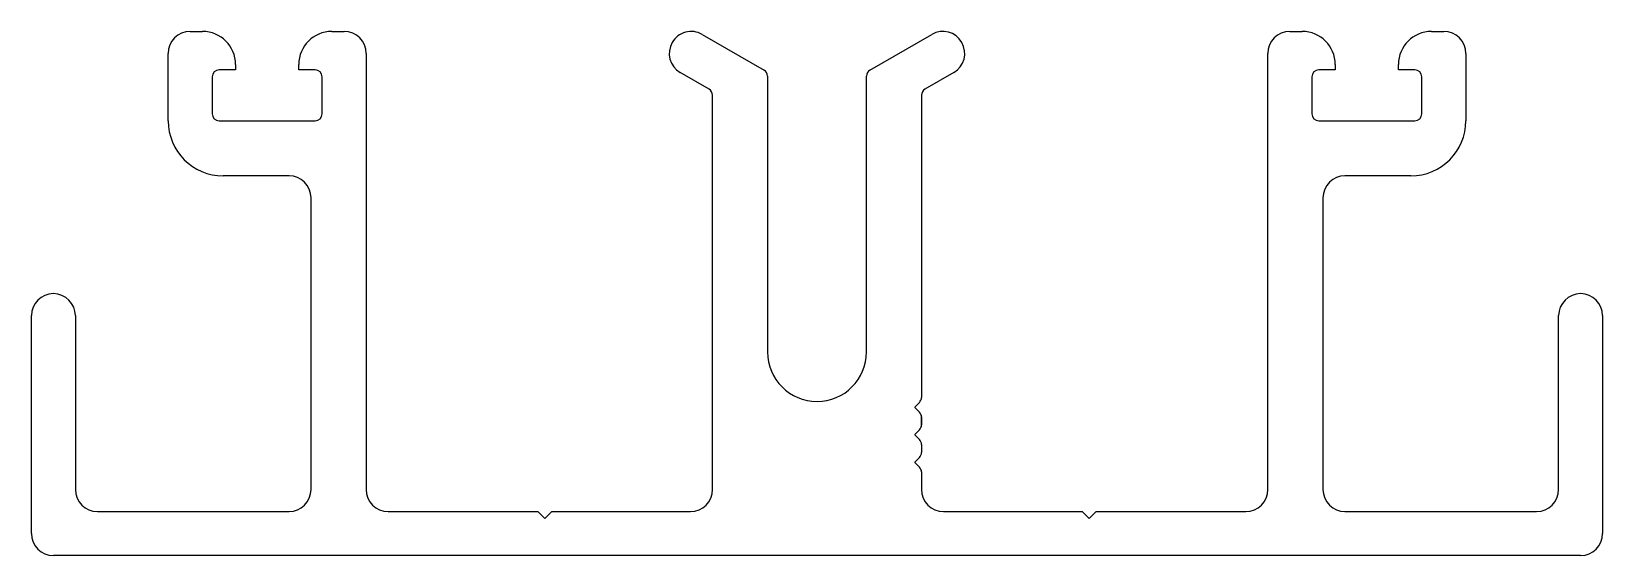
# Model space of a CAD drawing. Extents: x -28.6 to 28.6, y 1.7 to 20.7.
import ezdxf

# ---------------------------------------------------------------- set-up
doc = ezdxf.new("R2010")
doc.units = 0
doc.layers.get('0').update_dxf_attribs({"linetype": 'CONTINUOUS'})

msp = doc.modelspace()

# ---------------------------------------------------------------- linework, layer by layer
at = {"color": 7}
for p, q in [((-22.797, 20.721), (-22.347, 20.721)), ((-17.647, 20.721), (-17.197, 20.721)), ((-4.172, 20.614), (-1.922, 19.315)), ((1.928, 19.315), (4.178, 20.614)), ((17.203, 20.721), (17.653, 20.721)), ((22.353, 20.721), (22.803, 20.721)), ((-5.265, 20.321), (-5.265, 20.321)), ((5.271, 20.321), (5.271, 20.321)), ((-23.597, 17.471), (-23.597, 19.921)), ((-21.147, 19.521), (-21.147, 19.321)), ((-18.847, 19.321), (-18.847, 19.521)), ((-16.397, 19.921), (-16.397, 15.471)), ((16.403, 15.471), (16.403, 19.921)), ((18.853, 19.521), (18.853, 19.321)), ((21.153, 19.321), (21.153, 19.521)), ((23.603, 19.921), (23.603, 17.471)), ((-21.997, 19.071), (-21.997, 17.721)), ((-21.147, 19.321), (-21.747, 19.321)), ((-18.247, 19.321), (-18.847, 19.321)), ((-17.997, 17.721), (-17.997, 19.071)), ((-3.922, 18.622), (-4.972, 19.228)), ((-1.797, 19.098), (-1.797, 9.071)), ((1.803, 9.071), (1.803, 19.098)), ((4.978, 19.228), (3.928, 18.622)), ((18.003, 19.071), (18.003, 17.721)), ((18.853, 19.321), (18.253, 19.321)), ((21.753, 19.321), (21.153, 19.321)), ((22.003, 17.721), (22.003, 19.071)), ((-3.797, 4.071), (-3.797, 18.405)), ((3.803, 18.405), (3.803, 7.415)), ((-21.747, 17.471), (-18.247, 17.471)), ((18.253, 17.471), (21.753, 17.471)), ((-19.202, 15.471), (-21.597, 15.471)), ((-16.397, 15.471), (-16.397, 4.071)), ((16.403, 4.071), (16.403, 15.471)), ((21.603, 15.471), (19.208, 15.471)), ((-18.402, 4.071), (-18.402, 14.671)), ((18.408, 14.671), (18.408, 4.071)), ((-27.772, 11.191), (-27.772, 11.191)), ((27.778, 11.191), (27.778, 11.191)), ((-28.572, 2.471), (-28.572, 10.391)), ((-26.972, 10.391), (-26.972, 4.071)), ((26.978, 4.071), (26.978, 10.391)), ((28.578, 10.391), (28.578, 2.471)), ((0.003, 7.271), (0.003, 7.271)), ((3.73, 7.238), (3.559, 7.067)), ((3.559, 7.056), (3.73, 6.885)), ((3.803, 7.415), (3.803, 7.415)), ((3.803, 7.415), (3.803, 7.415)), ((3.803, 6.708), (3.803, 6.415)), ((3.803, 6.415), (3.803, 6.708)), ((3.803, 6.708), (3.803, 6.415)), ((3.803, 6.415), (3.803, 6.708)), ((3.803, 6.708), (3.803, 6.415)), ((3.73, 6.239), (3.559, 6.067)), ((3.559, 6.056), (3.73, 5.885)), ((3.73, 5.239), (3.559, 5.068)), ((3.803, 5.708), (3.803, 5.415)), ((3.559, 5.056), (3.73, 4.885)), ((3.803, 4.708), (3.803, 4.071)), ((-26.172, 3.271), (-19.202, 3.271)), ((-15.597, 3.271), (-10.147, 3.271)), ((-10.147, 3.271), (-9.897, 3.021)), ((-9.897, 3.021), (-9.647, 3.271)), ((-9.647, 3.271), (-4.597, 3.271)), ((4.603, 3.271), (9.653, 3.271)), ((9.653, 3.271), (9.903, 3.021)), ((9.903, 3.021), (10.153, 3.271)), ((10.153, 3.271), (15.603, 3.271)), ((19.208, 3.271), (26.178, 3.271)), ((0.003, 1.671), (-27.772, 1.671)), ((27.778, 1.671), (0.003, 1.671))]:
    msp.add_line(p, q, dxfattribs=at)
for centre, radius, start, end in [((-22.797, 19.921), 0.8, 90, 180), ((-22.347, 19.521), 1.2, 0, 90), ((-17.647, 19.521), 1.2, 90, 180), ((-17.197, 19.921), 0.8, 0, 90), ((-4.572, 19.921), 0.8, 60, 150), ((4.578, 19.921), 0.8, 30, 120), ((17.203, 19.921), 0.8, 90, 180), ((17.653, 19.521), 1.2, 360, 90), ((22.353, 19.521), 1.2, 90, 180), ((22.803, 19.921), 0.8, 360, 90), ((-4.572, 19.921), 0.8, 150, 240), ((4.578, 19.921), 0.8, 300, 30), ((-21.747, 19.071), 0.25, 90, 180), ((-18.247, 19.071), 0.25, 0, 90), ((-2.047, 19.098), 0.25, 360, 60), ((2.053, 19.098), 0.25, 120, 180), ((18.253, 19.071), 0.25, 90, 180), ((21.753, 19.071), 0.25, 0, 90), ((-4.047, 18.405), 0.25, 360, 60), ((4.053, 18.405), 0.25, 120, 180), ((-21.747, 17.721), 0.25, 180, 270), ((-18.247, 17.721), 0.25, 270, 0), ((18.253, 17.721), 0.25, 180, 270), ((21.753, 17.721), 0.25, 270, 0), ((-21.597, 17.471), 2, 180, 270), ((21.603, 17.471), 2, 270, 0), ((-19.202, 14.671), 0.8, 360, 90), ((19.208, 14.671), 0.8, 90, 180), ((-27.772, 10.391), 0.8, 90, 180), ((-27.772, 10.391), 0.8, 360, 90), ((27.778, 10.391), 0.8, 90, 180), ((27.778, 10.391), 0.8, 360, 90), ((0.003, 9.071), 1.8, 180, 270), ((0.003, 9.071), 1.8, 270, 0), ((3.564, 7.062), 0.008, 135, 225), ((3.553, 7.415), 0.25, 315, 360), ((3.553, 6.708), 0.25, 0, 45), ((3.553, 6.415), 0.25, 315, 0), ((3.564, 6.062), 0.008, 135, 225), ((3.553, 5.708), 0.25, 360, 45), ((3.553, 5.415), 0.25, 315, 360), ((3.564, 5.062), 0.008, 135, 225), ((3.553, 4.708), 0.25, 0, 45), ((-26.172, 4.071), 0.8, 180, 270), ((-19.202, 4.071), 0.8, 270, 0), ((-15.597, 4.071), 0.8, 180, 270), ((-4.597, 4.071), 0.8, 270, 0), ((4.603, 4.071), 0.8, 180, 270), ((15.603, 4.071), 0.8, 270, 360), ((19.208, 4.071), 0.8, 180, 270), ((26.178, 4.071), 0.8, 270, 0), ((-27.772, 2.471), 0.8, 180, 270), ((27.778, 2.471), 0.8, 270, 0)]:
    msp.add_arc(centre, radius, start, end, dxfattribs=at)

doc.saveas('drawing.dxf')
